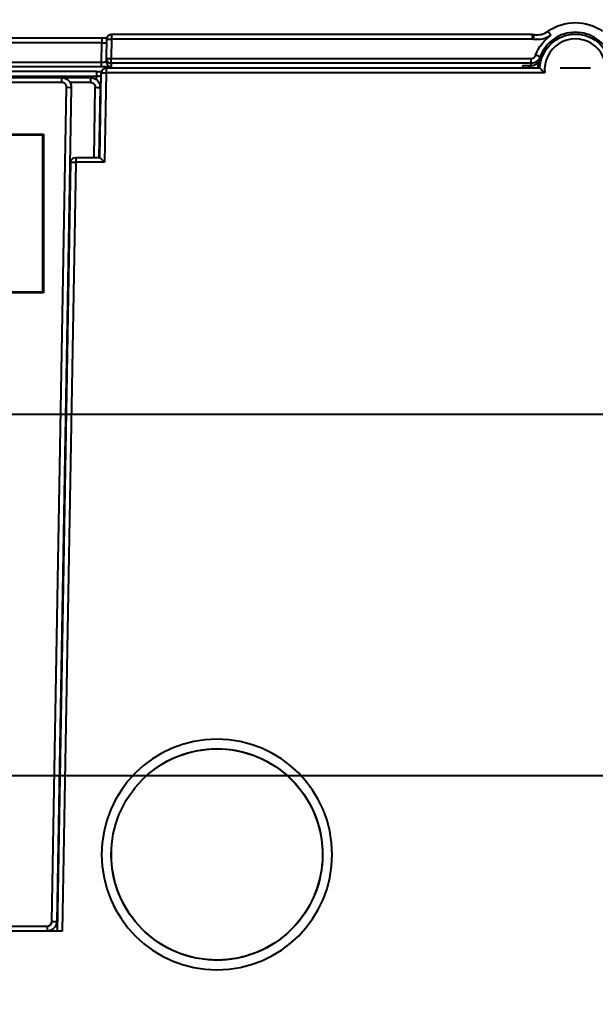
# Model space of a CAD drawing. Header units: millimetres. Extents: x 28 to 2369, y -329 to 1679.
# Drawn here: x 1919.2 to 1979.1, y 1280.6 to 1383.5 of the extents above; entities that cross this region are included whole.
import ezdxf

# ---------------------------------------------------------------- set-up
doc = ezdxf.new("R2010")
doc.units = ezdxf.units.MM
doc.layers.get('Defpoints').update_dxf_attribs({"linetype": 'CONTINUOUS'})
doc.layers.add('1LINE', color=7, linetype='CONTINUOUS')
doc.styles.add('Annotative', font='malgun.ttf')
doc.dimstyles.new('WOO', dxfattribs={"dimtxt": 20, "dimasz": 2, "dimexe": 1.25, "dimexo": 0.3, "dimgap": 1, "dimtad": 1, "dimdec": 1, "dimzin": 1, "dimdsep": 46, "dimtxsty": 'Annotative', "dimcen": 0, "dimclrd": 1, "dimclre": 1, "dimclrt": 2, "dimadec": 0, "dimazin": 0, "dimtfac": 1, "dimtdec": 1, "dimtofl": 0, "dimtmove": 0, "dimatfit": 3, "dimfxl": 0, "dimarcsym": 0})

# ---------------------------------------------------------------- blocks, each defined once
blk = doc.blocks.new('*D14')
at = {"layer": '1LINE', "color": 1, "lineweight": -2}
for p, q in [((1882.84, 1304.92), (2123.76, 1304.92)), ((2122.51, 1302.92), (2122.51, 846.68)), ((1807.34, 844.68), (2123.76, 844.68))]:
    blk.add_line(p, q, dxfattribs=at)
at = {"layer": '1LINE', "color": 1}
for points in [[(2122.18, 1302.92), (2122.84, 1302.92), (2122.51, 1304.92)], [(2122.18, 846.68), (2122.84, 846.68), (2122.51, 844.68)]]:
    blk.add_solid(points, dxfattribs=at)
at = {"layer": 'Defpoints', "color": 0}
for p in [(1882.54, 1304.92, 0), (1807.04, 844.68), (2122.51, 844.68)]:
    blk.add_point(p, dxfattribs=at)
at = {"layer": '1LINE', "color": 2, "insert": (2111.18, 1074.8), "char_height": 20, "attachment_point": 5, "rotation": 90, "style": 'Annotative'}
blk.add_mtext('460', dxfattribs=at)
blk = doc.blocks.new('*D15')
at = {"layer": '1LINE', "color": 1, "lineweight": -2}
for p, q in [((1882.84, 1342.52), (2179.26, 1342.52)), ((2178.01, 846.68), (2178.01, 1340.52)), ((1807.34, 844.68), (2179.26, 844.68))]:
    blk.add_line(p, q, dxfattribs=at)
at = {"layer": '1LINE', "color": 1}
for points in [[(2177.68, 1340.52), (2178.35, 1340.52), (2178.01, 1342.52)], [(2177.68, 846.68), (2178.35, 846.68), (2178.01, 844.68)]]:
    blk.add_solid(points, dxfattribs=at)
at = {"layer": 'Defpoints', "color": 0}
for p in [(1882.54, 1342.52, 0), (2178.01, 1342.52), (1807.04, 844.68)]:
    blk.add_point(p, dxfattribs=at)
at = {"layer": '1LINE', "color": 2, "insert": (2166.68, 1093.6), "char_height": 20, "attachment_point": 5, "rotation": 90, "style": 'Annotative'}
blk.add_mtext('498', dxfattribs=at)

msp = doc.modelspace()

# ---------------------------------------------------------------- linework, layer by layer
at = {"layer": '1LINE'}
for p, q in [((1927.7, 1381.64), (1927.7, 1381.14)), ((1928.71, 1382.03), (1928.71, 1382.03)), ((1928.71, 1382.03), (1928.71, 1381.53)), ((1972.49, 1382.03), (1972.49, 1381.53)), ((1972.66, 1382.01), (1972.58, 1381.52)), ((1974.17, 1382.35), (1974.45, 1381.94)), ((1927.66, 1379.14), (1927.7, 1381.14)), ((1928.17, 1379.53), (1928.21, 1381.54)), ((1928.21, 1381.54), (1928.71, 1381.53)), ((1928.71, 1381.53), (1928.67, 1379.53)), ((1973.33, 1379.68), (1972.86, 1379.85)), ((1927.66, 1378.64), (1927.66, 1379.14)), ((1928.17, 1379.53), (1928.67, 1379.53)), ((1928.67, 1379.03), (1928.67, 1379.53)), ((1972.39, 1379.03), (1972.39, 1379.53)), ((1812.54, 1377.53), (1923.52, 1377.53)), ((1923.52, 1377.53), (1926.52, 1377.53)), ((1923.52, 1377.03), (1923.52, 1377.53)), ((1926.52, 1377.53), (1926.52, 1377.03)), ((1927.13, 1377.32), (1927.14, 1377.66)), ((1927.14, 1378.16), (1927.14, 1377.66)), ((1927.49, 1369.23), (1927.64, 1378.03)), ((1927.64, 1378.03), (1928.14, 1378.02)), ((1928.14, 1378.02), (1927.98, 1368.73)), ((1928.14, 1378.52), (1928.14, 1378.02)), ((1923.52, 1377.03), (1812.54, 1377.03)), ((1922.5, 1289.72), (1924.02, 1376.52)), ((1924.52, 1376.51), (1923, 1289.71)), ((1924.02, 1376.52), (1924.52, 1376.51)), ((1926.52, 1377.03), (1924.38, 1377.03)), ((1926.89, 1369.23), (1927.02, 1376.52)), ((1927.52, 1376.51), (1927.39, 1369.23)), ((1874.44, 1371.63), (1921.64, 1371.63)), ((1921.54, 1371.53), (1874.54, 1371.53)), ((1921.64, 1371.63), (1921.54, 1371.53)), ((1921.54, 1355.23), (1921.54, 1371.53)), ((1921.64, 1371.63), (1921.64, 1355.13)), ((1923.08, 1288.73), (1924.48, 1368.74)), ((1924.98, 1368.73), (1923.58, 1288.73)), ((1924.48, 1368.74), (1924.98, 1368.73)), ((1924.98, 1369.23), (1924.98, 1368.73)), ((1924.98, 1369.23), (1927.49, 1369.23)), ((1927.98, 1368.73), (1924.98, 1368.73)), ((1927.98, 1368.73), (1927.49, 1369.23)), ((1921.64, 1355.13), (1874.44, 1355.13)), ((1874.54, 1355.23), (1921.54, 1355.23)), ((1921.54, 1355.23), (1921.64, 1355.13)), ((1812.54, 1289.23), (1922, 1289.23)), ((1922, 1289.23), (1922, 1288.73)), ((1922.5, 1289.72), (1923, 1289.71)), ((1922.87, 1289.23), (1923.09, 1289.23)), ((1923.58, 1288.73), (1784.01, 1288.73))]:
    msp.add_line(p, q, dxfattribs=at)
at = {"layer": '1LINE', "extrusion": (0, 0, -1)}
msp.add_circle((-1939.68, 1296.69, 0), 12, dxfattribs=at)
at = {"layer": '1LINE', "extrusion": (-1.0676e-27, -5.81175e-12, -1)}
for centre, radius, start, end in [((-1976.99, 1378.35, 0), 4.9, 54.7769, 125.2231), ((-1976.99, 1378.35, 0), 4.4, 20.0414, 54.7769), ((-1926.52, 1376.53, 0), 1, 90, 181), ((-1926.52, 1376.53, 0), 0.5, 90, 181)]:
    msp.add_arc(centre, radius, start, end, dxfattribs=at)
at = {"layer": '1LINE'}
for centre, radius, start, end in [((1928.71, 1381.53, 0), 0.5, 90, 179), ((1976.99, 1378.35, 0), 3.9, 20.0414, 159.9586), ((1976.99, 1378.35, 0), 3.2, 354.2202, 185.7798), ((1976.99, 1378.35, 0), 5.5, 175.5393, 178.1813), ((1976.99, 1378.35, 0), 4.9, 174.9918, 177.9548), ((1928.14, 1378.02, 0), 0.5, 90, 179), ((1923.52, 1376.53, 0), 0.5, 359, 90), ((1922, 1289.73, 0), 0.5, 270, 359)]:
    msp.add_arc(centre, radius, start, end, dxfattribs=at)
at = {"layer": '1LINE', "extrusion": (0, 0, -1)}
for centre, radius, start, end in [((-1976.99, 1378.35, 0), 3.7, 2.7534, 177.2466), ((-1976.99, 1378.35, 0), 3.9, 2.61, 16.4788), ((-1923.52, 1376.53, 0), 1, 90, 181), ((-1922, 1289.73, 0), 1, 181, 270)]:
    msp.add_arc(centre, radius, start, end, dxfattribs=at)
at = {"layer": '1LINE', "extrusion": (-6.12303e-17, 1.12478e-32, -1)}
msp.add_arc((-1924.98, 1368.73, 0), 0.5, 1, 90, dxfattribs=at)
at = {"layer": '1LINE'}
for centre, ratio, start_param, end_param in [((1928.68, 1379.52), 0.999257, 3.141619, 4.720202), ((1928.67, 1379.17), 0.999257, 3.141619, 4.720222), ((1927.01, 1376.52), 0.005233, 4.724713, 6.283185)]:
    msp.add_ellipse(centre, major_axis=(0.5, -0.009), ratio=ratio, start_param=start_param, end_param=end_param, dxfattribs=at)
for points, degree in [([(1927.7, 1381.64), (1867.37, 1381.64), (1807.04, 1381.64)], 2), ([(1972.49, 1382.03), (1928.71, 1382.03)], 1), ([(1972.49, 1382.03), (1972.55, 1382.03), (1972.61, 1382.02), (1972.66, 1382.01)], 3), ([(1972.58, 1381.52), (1972.55, 1381.52), (1972.52, 1381.53), (1972.49, 1381.53)], 3), ([(1972.11, 1378.77), (1971.91, 1378.77), (1971.71, 1378.77), (1971.51, 1378.77)], 3), ([(1972.3, 1378.77), (1972.24, 1378.77), (1972.17, 1378.77), (1972.11, 1378.77)], 3), ([(1927.14, 1378.16), (1697.95, 1378.16)], 1), ([(1973.3, 1378.52), (1928.14, 1378.52)], 1), ([(1975.4, 1378.54), (1976.46, 1378.54), (1977.52, 1378.54), (1978.58, 1378.54)], 3), ([(1929.15, 1293.52), (1928.81, 1294.64), (1928.65, 1295.8), (1928.68, 1296.96)], 3)]:
    msp.add_open_spline(points, degree=degree, dxfattribs=at)
for points, knots in [([(1928.23, 1381.65), (1928.21, 1381.65), (1928.09, 1381.64), (1927.91, 1381.64), (1927.75, 1381.64), (1927.7, 1381.64)], [0, 0, 0, 0, 0.121559, 0.739653, 1, 1, 1, 1]), ([(1974.45, 1381.94), (1974.19, 1381.75), (1973.88, 1381.61), (1973.28, 1381.48), (1973, 1381.47), (1972.67, 1381.5), (1972.62, 1381.51), (1972.58, 1381.52)], [0, 0, 0, 0, 0.501431, 0.501431, 0.929463, 0.929463, 1, 1, 1, 1]), ([(1972.66, 1382.01), (1972.7, 1382), (1972.74, 1382), (1973, 1381.97), (1973.23, 1381.98), (1973.7, 1382.09), (1973.95, 1382.2), (1974.17, 1382.35)], [0, 0, 0, 0, 0.070521, 0.070521, 0.498517, 0.498517, 1, 1, 1, 1]), ([(1927.7, 1381.14), (1927.37, 1381.14), (1927.03, 1381.14), (1925.37, 1381.14), (1924.03, 1381.14), (1917.37, 1381.14), (1912.03, 1381.14), (1885.37, 1381.14), (1864.03, 1381.14), (1830.81, 1381.14), (1818.93, 1381.14), (1807.04, 1381.14)], [0, 0, 0, 0, 0.008288, 0.008288, 0.041441, 0.041441, 0.17405, 0.17405, 0.704489, 0.704489, 1, 1, 1, 1]), ([(1927.7, 1381.14), (1927.75, 1381.14), (1927.81, 1381.14), (1927.92, 1381.15), (1927.97, 1381.15), (1928.05, 1381.16), (1928.09, 1381.16), (1928.15, 1381.17), (1928.17, 1381.18), (1928.2, 1381.18), (1928.2, 1381.19), (1928.2, 1381.19)], [0, 0, 0, 0, 0.214599, 0.214599, 0.429373, 0.429373, 0.644434, 0.644434, 0.859703, 0.859703, 1, 1, 1, 1]), ([(1972.49, 1381.53), (1972.16, 1381.53), (1971.83, 1381.53), (1970.16, 1381.53), (1968.83, 1381.53), (1962.16, 1381.53), (1956.83, 1381.53), (1943.9, 1381.53), (1936.3, 1381.53), (1928.71, 1381.53)], [0, 0, 0, 0, 0.022838, 0.022838, 0.11419, 0.11419, 0.479598, 0.479598, 1, 1, 1, 1]), ([(1972.39, 1379.53), (1972.44, 1379.53), (1972.5, 1379.53), (1972.61, 1379.57), (1972.66, 1379.6), (1972.74, 1379.67), (1972.78, 1379.71), (1972.83, 1379.79), (1972.85, 1379.82), (1972.86, 1379.85)], [0, 0, 0, 0, 0.276376, 0.276376, 0.552741, 0.552741, 0.82927, 0.82927, 1, 1, 1, 1]), ([(1973.33, 1379.68), (1973.3, 1379.62), (1973.27, 1379.55), (1973.18, 1379.4), (1973.1, 1379.31), (1972.93, 1379.17), (1972.82, 1379.12), (1972.61, 1379.04), (1972.5, 1379.03), (1972.39, 1379.03)], [0, 0, 0, 0, 0.170691, 0.170691, 0.447181, 0.447181, 0.723558, 0.723558, 1, 1, 1, 1]), ([(1973.25, 1379.45), (1973.26, 1379.49), (1973.28, 1379.53), (1973.3, 1379.61), (1973.31, 1379.65), (1973.33, 1379.68)], [0, 0, 0, 0, 0.528778, 0.528778, 1, 1, 1, 1]), ([(1807.04, 1379.14), (1807.38, 1379.14), (1807.71, 1379.14), (1809.38, 1379.14), (1810.71, 1379.14), (1817.38, 1379.14), (1822.71, 1379.14), (1849.38, 1379.14), (1870.71, 1379.14), (1903.92, 1379.14), (1915.79, 1379.14), (1927.66, 1379.14)], [0, 0, 0, 0, 0.008291, 0.008291, 0.041453, 0.041453, 0.174101, 0.174101, 0.704693, 0.704693, 1, 1, 1, 1]), ([(1927.66, 1378.64), (1927.33, 1378.64), (1927, 1378.64), (1925.33, 1378.64), (1924, 1378.64), (1917.33, 1378.64), (1912, 1378.64), (1885.33, 1378.64), (1864, 1378.64), (1840.23, 1378.64), (1837.8, 1378.64), (1825.92, 1378.64), (1816.48, 1378.64), (1807.04, 1378.64)], [0, 0, 0, 0, 0.008291, 0.008291, 0.041453, 0.041453, 0.174101, 0.174101, 0.704693, 0.704693, 0.76523, 0.76523, 1, 1, 1, 1]), ([(1927.66, 1379.14), (1927.7, 1379.14), (1927.74, 1379.14), (1927.83, 1379.14), (1927.88, 1379.15), (1927.98, 1379.15), (1928.02, 1379.16), (1928.09, 1379.16), (1928.12, 1379.17), (1928.15, 1379.18), (1928.16, 1379.18), (1928.16, 1379.19)], [0, 0, 0, 0, 0.139242, 0.139242, 0.354214, 0.354214, 0.569443, 0.569443, 0.784736, 0.784736, 1, 1, 1, 1]), ([(1928.66, 1378.68), (1928.66, 1378.67), (1928.64, 1378.67), (1928.57, 1378.66), (1928.51, 1378.66), (1928.37, 1378.65), (1928.29, 1378.65), (1928.1, 1378.64), (1927.99, 1378.64), (1927.81, 1378.64), (1927.74, 1378.64), (1927.66, 1378.64)], [0, 0, 0, 0, 0.215156, 0.215156, 0.43031, 0.43031, 0.645489, 0.645489, 0.860581, 0.860581, 1, 1, 1, 1]), ([(1928.16, 1379.19), (1928.16, 1379.2), (1928.16, 1379.21), (1928.17, 1379.28), (1928.17, 1379.33), (1928.17, 1379.43), (1928.17, 1379.48), (1928.17, 1379.53)], [0, 0, 0, 0, 0.111029, 0.111029, 0.555143, 0.555143, 1, 1, 1, 1]), ([(1928.67, 1379.03), (1928.67, 1379.01), (1928.67, 1379), (1928.67, 1378.94), (1928.67, 1378.88), (1928.67, 1378.78), (1928.67, 1378.73), (1928.66, 1378.68)], [0, 0, 0, 0, 0.111029, 0.111029, 0.555143, 0.555143, 1, 1, 1, 1]), ([(1928.67, 1379.53), (1929, 1379.53), (1929.34, 1379.53), (1931, 1379.53), (1932.34, 1379.53), (1939, 1379.53), (1944.34, 1379.53), (1957.24, 1379.53), (1964.82, 1379.53), (1972.39, 1379.53)], [0, 0, 0, 0, 0.022874, 0.022874, 0.114369, 0.114369, 0.480351, 0.480351, 1, 1, 1, 1]), ([(1972.39, 1379.03), (1972.06, 1379.03), (1971.72, 1379.03), (1970.06, 1379.03), (1968.72, 1379.03), (1962.06, 1379.03), (1956.72, 1379.03), (1943.82, 1379.03), (1936.24, 1379.03), (1928.67, 1379.03)], [0, 0, 0, 0, 0.022874, 0.022874, 0.114369, 0.114369, 0.480351, 0.480351, 1, 1, 1, 1]), ([(1972.3, 1378.77), (1972.42, 1378.76), (1972.54, 1378.78), (1972.75, 1378.85), (1972.85, 1378.9), (1972.99, 1379.02), (1973.05, 1379.08), (1973.15, 1379.21), (1973.19, 1379.28), (1973.23, 1379.38), (1973.24, 1379.42), (1973.25, 1379.45)], [0, 0, 0, 0, 0.33006, 0.33006, 0.591253, 0.591253, 0.779308, 0.779308, 0.927414, 0.927414, 1, 1, 1, 1]), ([(1972.39, 1379.03), (1972.37, 1378.98), (1972.36, 1378.94), (1972.33, 1378.85), (1972.31, 1378.81), (1972.3, 1378.77)], [0, 0, 0, 0, 0.523781, 0.523781, 1, 1, 1, 1]), ([(1927.14, 1377.66), (1926.8, 1377.66), (1926.47, 1377.66), (1924.8, 1377.66), (1923.47, 1377.66), (1916.8, 1377.66), (1911.47, 1377.66), (1884.8, 1377.66), (1863.47, 1377.66), (1794.07, 1377.66), (1746.01, 1377.66), (1697.95, 1377.66)], [0, 0, 0, 0, 0.004363, 0.004363, 0.021816, 0.021816, 0.091628, 0.091628, 0.370875, 0.370875, 1, 1, 1, 1]), ([(1927.14, 1378.16), (1927.21, 1378.16), (1927.28, 1378.16), (1927.47, 1378.16), (1927.57, 1378.16), (1927.67, 1378.16), (1927.67, 1378.16), (1927.67, 1378.16)], [0, 0, 0, 0, 0.393247, 0.393247, 0.999937, 0.999937, 1, 1, 1, 1]), ([(1927.64, 1377.7), (1927.64, 1377.7), (1927.63, 1377.7), (1927.59, 1377.69), (1927.56, 1377.68), (1927.49, 1377.67), (1927.45, 1377.67), (1927.35, 1377.66), (1927.3, 1377.66), (1927.21, 1377.66), (1927.17, 1377.66), (1927.14, 1377.66)], [0, 0, 0, 0, 0.215264, 0.215264, 0.430557, 0.430557, 0.645786, 0.645786, 0.860758, 0.860758, 1, 1, 1, 1]), ([(1973.81, 1378.02), (1973.47, 1378.02), (1973.14, 1378.02), (1971.47, 1378.02), (1970.14, 1378.02), (1963.47, 1378.02), (1958.14, 1378.02), (1947.72, 1378.02), (1942.63, 1378.02), (1937.21, 1378.02), (1936.88, 1378.02), (1935.21, 1378.02), (1933.88, 1378.02), (1932.39, 1378.02), (1932.24, 1378.02), (1930.78, 1378.02), (1929.46, 1378.02), (1928.14, 1378.02)], [0, 0, 0, 0, 0.021899, 0.021899, 0.109495, 0.109495, 0.459879, 0.459879, 0.794161, 0.794161, 0.81606, 0.81606, 0.903656, 0.903656, 0.913511, 0.913511, 1, 1, 1, 1]), ([(1973.3, 1378.52), (1973.3, 1378.52), (1973.3, 1378.52), (1973.32, 1378.49), (1973.34, 1378.48), (1973.39, 1378.43), (1973.42, 1378.4), (1973.51, 1378.31), (1973.56, 1378.25), (1973.68, 1378.14), (1973.74, 1378.08), (1973.81, 1378.03), (1973.81, 1378.03), (1973.81, 1378.02)], [0, 0, 0, 0, 0.134746, 0.134746, 0.274215, 0.274215, 0.466332, 0.466332, 0.732814, 0.732814, 0.99531, 0.99531, 1, 1, 1, 1]), ([(1943.37, 1307.06), (1940.63, 1308.03), (1937.55, 1307.86), (1932.36, 1305.4), (1930.28, 1303.09), (1928.35, 1297.68), (1928.5, 1294.6), (1930.99, 1289.35), (1933.28, 1287.29), (1938.69, 1285.37), (1941.8, 1285.52), (1946.98, 1287.98), (1949.06, 1290.26), (1951.01, 1295.73), (1950.85, 1298.81), (1948.39, 1304), (1946.1, 1306.08), (1943.37, 1307.06)], [0, 0, 0, 0, 0.125, 0.125, 0.25, 0.25, 0.375, 0.375, 0.5, 0.5, 0.625, 0.625, 0.75, 0.75, 0.875, 0.875, 1, 1, 1, 1]), ([(1933.21, 1305.59), (1933.49, 1305.79), (1933.77, 1305.98), (1936.31, 1307.48), (1939.01, 1307.98), (1944.12, 1307.08), (1946.51, 1305.7), (1949.81, 1301.7), (1950.72, 1299.09), (1950.63, 1293.92), (1949.63, 1291.33), (1946.2, 1287.47), (1943.75, 1286.15), (1938.64, 1285.44), (1935.93, 1286.03), (1931.57, 1288.82), (1929.9, 1291.01), (1929.15, 1293.52)], [0, 0, 0, 0, 0.018433, 0.018433, 0.158657, 0.158657, 0.298881, 0.298881, 0.439105, 0.439105, 0.579328, 0.579328, 0.719552, 0.719552, 0.859776, 0.859776, 1, 1, 1, 1])]:
    msp.add_open_spline(points, degree=3, knots=knots, dxfattribs=at)

# ---------------------------------------------------------------- dimensions: what is measured, and where the dimension line sits
for base, p1, p2, picture, middle in [((2178.01, 1342.52), (1807.04, 844.68), (1882.54, 1342.52, 0), '*D15', (2178.01, 1093.6)), ((2122.51, 844.68), (1882.54, 1304.92, 0), (1807.04, 844.68), '*D14', (2122.51, 1074.8))]:
    dim = msp.add_linear_dim(base=base, p1=p1, p2=p2, angle=90, dimstyle='WOO', override={"dimdec": 0}, dxfattribs=at)
    dim.commit()
    dim.dimension.update_dxf_attribs({"geometry": picture, "text_midpoint": middle, "dimtype": 160})

doc.saveas('drawing.dxf')
